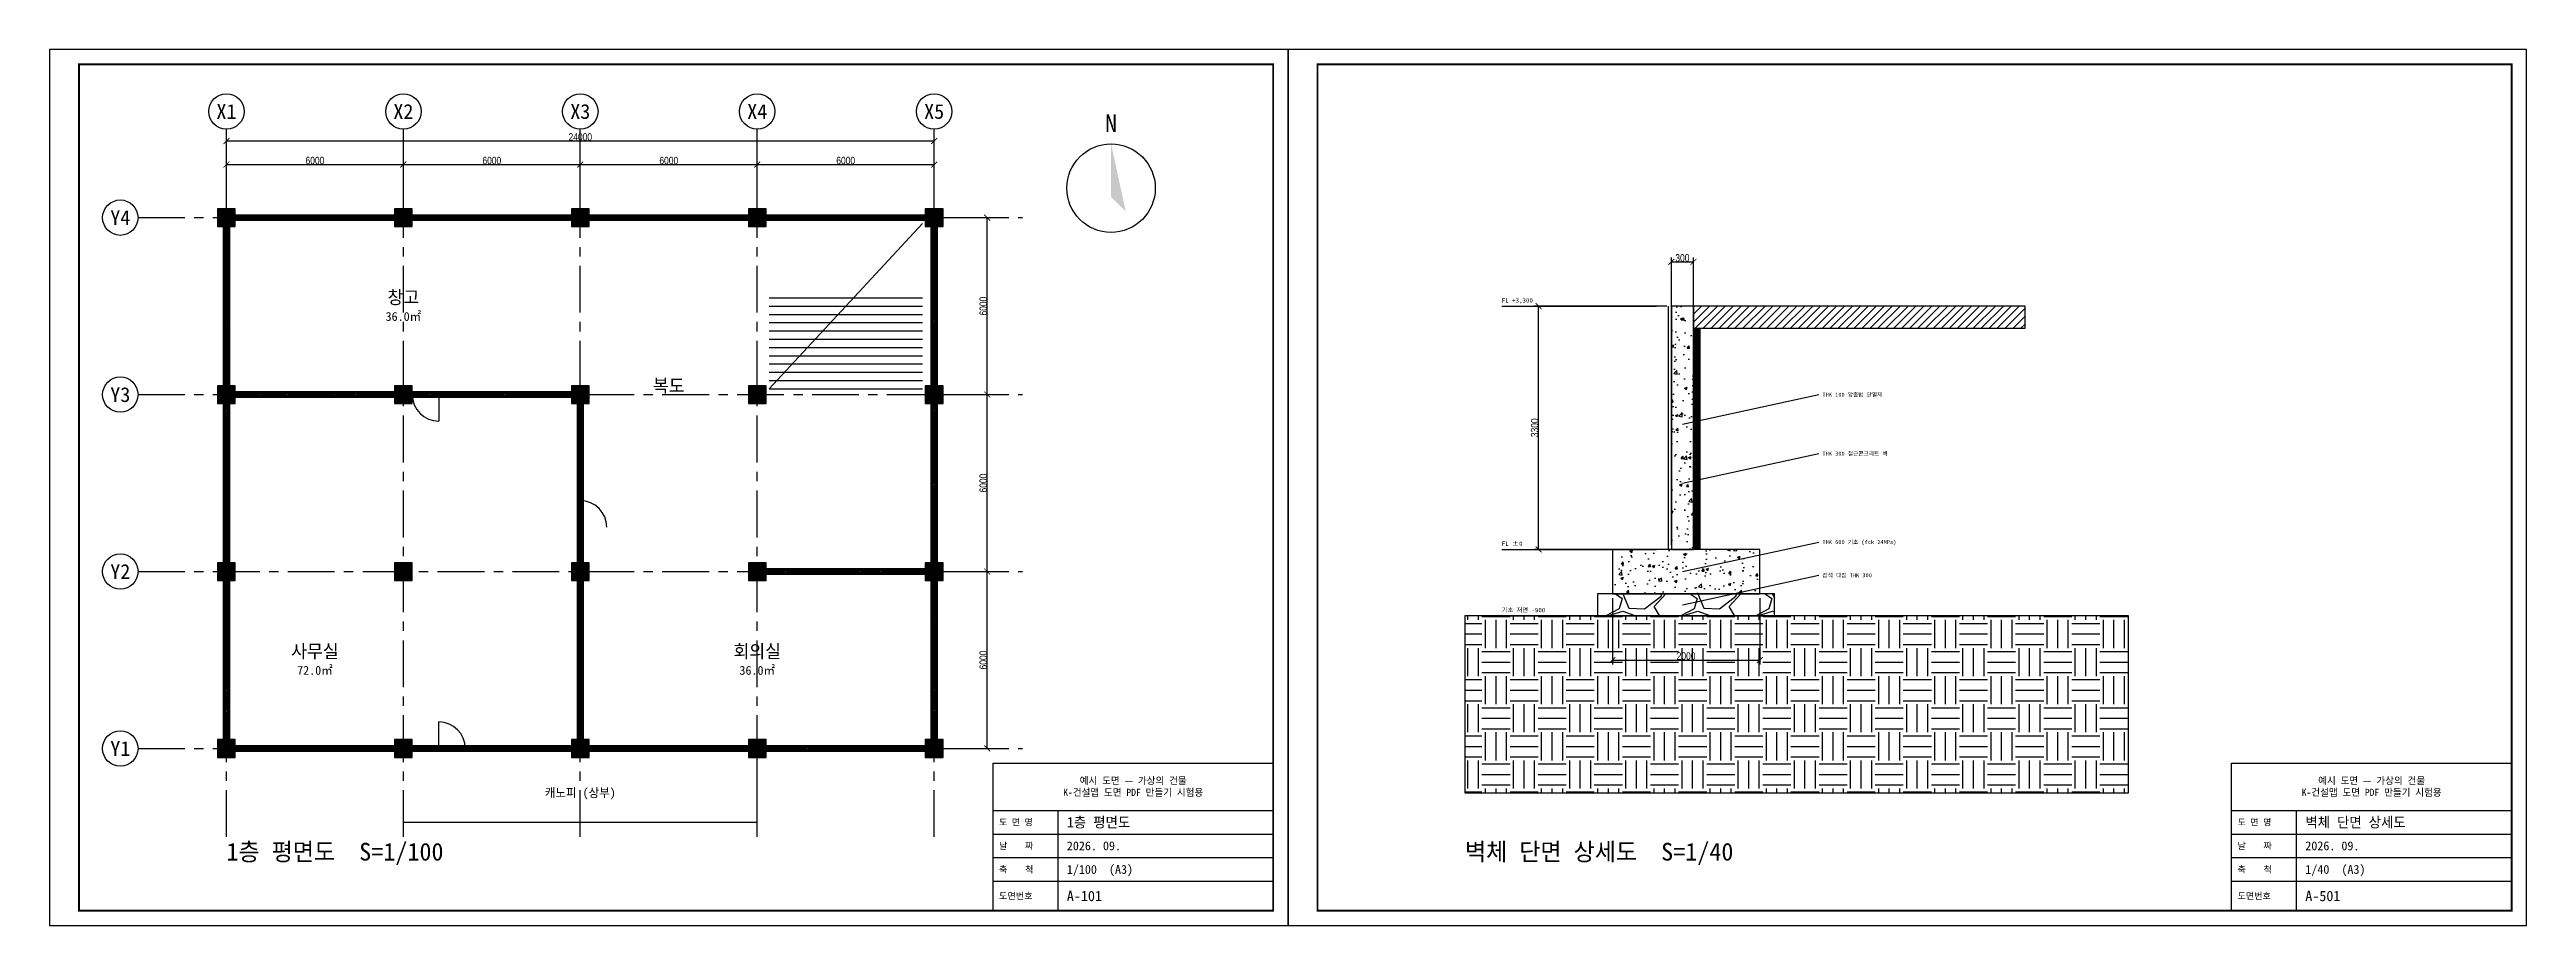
# Model space of a CAD drawing. Header units: millimetres. Extents: x 0 to 84000, y 0 to 29700.
import ezdxf
from ezdxf.enums import TextEntityAlignment as Align

# ---------------------------------------------------------------- set-up
doc = ezdxf.new("R2010")
doc.units = ezdxf.units.MM
doc.header["$LTSCALE"] = 500
doc.linetypes.add('CENTER', pattern=[5.08, 3.175, -0.635, 0.635, -0.635])
for name, color, linetype in [('A-COL', 6, 'Continuous'), ('A-DIM', 1, 'Continuous'), ('A-DOOR', 2, 'Continuous'), ('A-EARTH', 8, 'Continuous'), ('A-FRAME', 7, 'Continuous'), ('A-FURN', 9, 'Continuous'), ('A-GRID', 1, 'CENTER'), ('A-HATCH', 8, 'Continuous'), ('A-HID', 3, 'Continuous'), ('A-TEXT', 7, 'Continuous'), ('A-WALL', 4, 'Continuous'), ('A-WIN', 3, 'Continuous')]:
    doc.layers.add(name, color=color, linetype=linetype)
doc.styles.add('OpenSansCondensed-Light', font='OpenSansCondensed-Light.ttf')
doc.dimstyles.new('D20', dxfattribs={"dimscale": 100, "dimtxt": 2.5, "dimasz": 2, "dimexe": 1.5, "dimexo": 1.5, "dimgap": 0.1, "dimtad": 1, "dimdec": 0, "dimlfac": 0.4, "dimzin": 12, "dimdsep": 46, "dimtxsty": 'OpenSansCondensed-Light', "dimblk": 'ARCHTICK', "dimcen": 2.5, "dimclrd": 1, "dimclre": 1, "dimclrt": 7, "dimazin": 3, "dimtfac": 0.5, "dimtmove": 2, "dimatfit": 3})
doc.dimstyles.new('EZDXF', dxfattribs={"dimscale": 100, "dimtxt": 2.5, "dimasz": 2, "dimexe": 1.5, "dimexo": 1.5, "dimgap": 0.1, "dimtad": 1, "dimdec": 0, "dimzin": 12, "dimdsep": 46, "dimtxsty": 'OpenSansCondensed-Light', "dimblk": 'ARCHTICK', "dimcen": 2.5, "dimclrd": 1, "dimclre": 1, "dimclrt": 7, "dimazin": 3, "dimtfac": 0.5, "dimtmove": 2, "dimatfit": 3})

# ---------------------------------------------------------------- blocks, each defined once
blk = doc.blocks.new('_ARCHTICK')
at = {"color": 0, "linetype": 'BYBLOCK', "const_width": 0.15}
blk.add_lwpolyline([(-0.5, -0.5), (0.5, 0.5)], dxfattribs=at)

msp = doc.modelspace()

# ---------------------------------------------------------------- hatches: boundary and pattern name
h = msp.add_hatch(color=7)
h.dxf.hatch_style = 1
h.paths.add_polyline_path([(36000, 26500), (36500, 24200), (36000, 24700)])
h = msp.add_hatch()
h.set_pattern_fill('AR-CONC', scale=5)
h.paths.add_polyline_path([(55000, 12750), (55750, 12750), (55750, 21000), (55000, 21000)])
h = msp.add_hatch()
h.set_pattern_fill('ANSI31', scale=60)
h.paths.add_polyline_path([(55750, 20250), (67000, 20250), (67000, 21000), (55750, 21000)])
h = msp.add_hatch()
h.set_pattern_fill('AR-CONC', scale=5)
h.paths.add_polyline_path([(53000, 11250), (58000, 11250), (58000, 12750), (53000, 12750)])
h = msp.add_hatch()
h.set_pattern_fill('GRAVEL', scale=100)
h.paths.add_polyline_path([(52500, 10500), (58500, 10500), (58500, 11250), (52500, 11250)])
at = {"layer": 'A-COL'}
h = msp.add_hatch(color=252, dxfattribs=at)
h.dxf.hatch_style = 1
h.paths.add_polyline_path([(5700, 23700), (6300, 23700), (6300, 24300), (5700, 24300)])
h = msp.add_hatch(color=252, dxfattribs=at)
h.dxf.hatch_style = 1
h.paths.add_polyline_path([(11700, 23700), (12300, 23700), (12300, 24300), (11700, 24300)])
h = msp.add_hatch(color=252, dxfattribs=at)
h.dxf.hatch_style = 1
h.paths.add_polyline_path([(17700, 23700), (18300, 23700), (18300, 24300), (17700, 24300)])
h = msp.add_hatch(color=252, dxfattribs=at)
h.dxf.hatch_style = 1
h.paths.add_polyline_path([(23700, 23700), (24300, 23700), (24300, 24300), (23700, 24300)])
h = msp.add_hatch(color=252, dxfattribs=at)
h.dxf.hatch_style = 1
h.paths.add_polyline_path([(29700, 23700), (30300, 23700), (30300, 24300), (29700, 24300)])
h = msp.add_hatch(color=252, dxfattribs=at)
h.dxf.hatch_style = 1
h.paths.add_polyline_path([(5700, 17700), (6300, 17700), (6300, 18300), (5700, 18300)])
h = msp.add_hatch(color=252, dxfattribs=at)
h.dxf.hatch_style = 1
h.paths.add_polyline_path([(11700, 17700), (12300, 17700), (12300, 18300), (11700, 18300)])
h = msp.add_hatch(color=252, dxfattribs=at)
h.dxf.hatch_style = 1
h.paths.add_polyline_path([(17700, 17700), (18300, 17700), (18300, 18300), (17700, 18300)])
h = msp.add_hatch(color=252, dxfattribs=at)
h.dxf.hatch_style = 1
h.paths.add_polyline_path([(23700, 17700), (24300, 17700), (24300, 18300), (23700, 18300)])
h = msp.add_hatch(color=252, dxfattribs=at)
h.dxf.hatch_style = 1
h.paths.add_polyline_path([(29700, 17700), (30300, 17700), (30300, 18300), (29700, 18300)])
h = msp.add_hatch(color=252, dxfattribs=at)
h.dxf.hatch_style = 1
h.paths.add_polyline_path([(5700, 11700), (6300, 11700), (6300, 12300), (5700, 12300)])
h = msp.add_hatch(color=252, dxfattribs=at)
h.dxf.hatch_style = 1
h.paths.add_polyline_path([(11700, 11700), (12300, 11700), (12300, 12300), (11700, 12300)])
h = msp.add_hatch(color=252, dxfattribs=at)
h.dxf.hatch_style = 1
h.paths.add_polyline_path([(17700, 11700), (18300, 11700), (18300, 12300), (17700, 12300)])
h = msp.add_hatch(color=252, dxfattribs=at)
h.dxf.hatch_style = 1
h.paths.add_polyline_path([(23700, 11700), (24300, 11700), (24300, 12300), (23700, 12300)])
h = msp.add_hatch(color=252, dxfattribs=at)
h.dxf.hatch_style = 1
h.paths.add_polyline_path([(29700, 11700), (30300, 11700), (30300, 12300), (29700, 12300)])
h = msp.add_hatch(color=252, dxfattribs=at)
h.dxf.hatch_style = 1
h.paths.add_polyline_path([(5700, 5700), (6300, 5700), (6300, 6300), (5700, 6300)])
h = msp.add_hatch(color=252, dxfattribs=at)
h.dxf.hatch_style = 1
h.paths.add_polyline_path([(11700, 5700), (12300, 5700), (12300, 6300), (11700, 6300)])
h = msp.add_hatch(color=252, dxfattribs=at)
h.dxf.hatch_style = 1
h.paths.add_polyline_path([(17700, 5700), (18300, 5700), (18300, 6300), (17700, 6300)])
h = msp.add_hatch(color=252, dxfattribs=at)
h.dxf.hatch_style = 1
h.paths.add_polyline_path([(23700, 5700), (24300, 5700), (24300, 6300), (23700, 6300)])
h = msp.add_hatch(color=252, dxfattribs=at)
h.dxf.hatch_style = 1
h.paths.add_polyline_path([(29700, 5700), (30300, 5700), (30300, 6300), (29700, 6300)])
at = {"layer": 'A-EARTH'}
h = msp.add_hatch(dxfattribs=at)
h.set_pattern_fill('EARTH', scale=150)
h.paths.add_polyline_path([(48000, 4500), (70500, 4500), (70500, 10500), (48000, 10500)])
at = {"layer": 'A-HATCH'}
h = msp.add_hatch(dxfattribs=at)
h.set_pattern_fill('ANSI31', scale=12)
h.paths.add_polyline_path([(6100, 24000), (6100, 6000), (5900, 6000), (5900, 24000)])
h = msp.add_hatch(dxfattribs=at)
h.set_pattern_fill('ANSI31', scale=12)
h.paths.add_polyline_path([(30000, 23900), (6000, 23900), (6000, 24100), (30000, 24100)])
h = msp.add_hatch(dxfattribs=at)
h.set_pattern_fill('ANSI31', scale=12)
h.paths.add_polyline_path([(29900, 6000), (29900, 24000), (30100, 24000), (30100, 6000)])
h = msp.add_hatch(dxfattribs=at)
h.set_pattern_fill('ANSI31', scale=12)
h.paths.add_polyline_path([(6000, 18100), (18000, 18100), (18000, 17900), (6000, 17900)])
h = msp.add_hatch(dxfattribs=at)
h.set_pattern_fill('ANSI31', scale=12)
h.paths.add_polyline_path([(17900, 6000), (17900, 18000), (18100, 18000), (18100, 6000)])
h = msp.add_hatch(dxfattribs=at)
h.set_pattern_fill('ANSI31', scale=12)
h.paths.add_polyline_path([(24000, 12100), (30000, 12100), (30000, 11900), (24000, 11900)])
h = msp.add_hatch(dxfattribs=at)
h.set_pattern_fill('ANSI31', scale=12)
h.paths.add_polyline_path([(6000, 6100), (30000, 6100), (30000, 5900), (6000, 5900)])

# ---------------------------------------------------------------- linework, layer by layer
at = {"layer": 'A-COL'}
for points in [[(5700, 23700), (6300, 23700), (6300, 24300), (5700, 24300)], [(11700, 23700), (12300, 23700), (12300, 24300), (11700, 24300)], [(17700, 23700), (18300, 23700), (18300, 24300), (17700, 24300)], [(23700, 23700), (24300, 23700), (24300, 24300), (23700, 24300)], [(29700, 23700), (30300, 23700), (30300, 24300), (29700, 24300)], [(5700, 17700), (6300, 17700), (6300, 18300), (5700, 18300)], [(11700, 17700), (12300, 17700), (12300, 18300), (11700, 18300)], [(17700, 17700), (18300, 17700), (18300, 18300), (17700, 18300)], [(23700, 17700), (24300, 17700), (24300, 18300), (23700, 18300)], [(29700, 17700), (30300, 17700), (30300, 18300), (29700, 18300)], [(5700, 11700), (6300, 11700), (6300, 12300), (5700, 12300)], [(11700, 11700), (12300, 11700), (12300, 12300), (11700, 12300)], [(17700, 11700), (18300, 11700), (18300, 12300), (17700, 12300)], [(23700, 11700), (24300, 11700), (24300, 12300), (23700, 12300)], [(29700, 11700), (30300, 11700), (30300, 12300), (29700, 12300)], [(5700, 5700), (6300, 5700), (6300, 6300), (5700, 6300)], [(11700, 5700), (12300, 5700), (12300, 6300), (11700, 6300)], [(17700, 5700), (18300, 5700), (18300, 6300), (17700, 6300)], [(23700, 5700), (24300, 5700), (24300, 6300), (23700, 6300)], [(29700, 5700), (30300, 5700), (30300, 6300), (29700, 6300)]]:
    msp.add_lwpolyline(points, close=True, dxfattribs=at)
at = {"layer": 'A-DIM', "color": 1}
for p, q in [((49250, 21000), (54500, 21000)), ((55375, 17000), (60000, 18000)), ((55375, 15000), (60000, 16000)), ((49250, 12750), (54500, 12750)), ((55375, 12000), (60000, 13000)), ((55375, 10875), (60000, 11875)), ((49250, 10500), (54500, 10500))]:
    msp.add_line(p, q, dxfattribs=at)
at = {"layer": 'A-DOOR'}
for p, q in [((13200, 18000), (13200, 17100)), ((18000, 13500), (18000, 14400)), ((13200, 6000), (13200, 6900))]:
    msp.add_line(p, q, dxfattribs=at)
for centre, start, end in [((13200, 18000), 180, 270), ((18000, 13500), 0, 90), ((13200, 6000), 0, 90)]:
    msp.add_arc(centre, 900, start, end, dxfattribs=at)
at = {"layer": 'A-EARTH'}
for points in [[(52500, 10500), (58500, 10500), (58500, 11250), (52500, 11250)], [(48000, 4500), (70500, 4500), (70500, 10500), (48000, 10500)]]:
    msp.add_lwpolyline(points, close=True, dxfattribs=at)
at = {"layer": 'A-FRAME', "color": 3}
for p, q in [((32000, 5500), (41500, 5500)), ((32000, 500), (32000, 5500)), ((74000, 5500), (83500, 5500)), ((74000, 500), (74000, 5500)), ((32000, 3900), (41500, 3900)), ((34200, 500), (34200, 3900)), ((74000, 3900), (83500, 3900)), ((76200, 500), (76200, 3900)), ((32000, 3100), (41500, 3100)), ((74000, 3100), (83500, 3100)), ((32000, 2300), (41500, 2300)), ((74000, 2300), (83500, 2300)), ((32000, 1500), (41500, 1500)), ((74000, 1500), (83500, 1500))]:
    msp.add_line(p, q, dxfattribs=at)
at = {"layer": 'A-FRAME', "color": 7}
for points in [[(0, 0), (42000, 0), (42000, 29700), (0, 29700)], [(42000, 0), (84000, 0), (84000, 29700), (42000, 29700)]]:
    msp.add_lwpolyline(points, close=True, dxfattribs=at)
at = {"layer": 'A-FRAME', "color": 6, "const_width": 60}
for points in [[(1000, 500), (41500, 500), (41500, 29200), (1000, 29200)], [(43000, 500), (83500, 500), (83500, 29200), (43000, 29200)]]:
    msp.add_lwpolyline(points, close=True, dxfattribs=at)
at = {"layer": 'A-FURN', "color": 5}
for p, q in [((24400, 18200), (29600, 23800)), ((24400, 21280), (29600, 21280)), ((24400, 21000), (29600, 21000)), ((24400, 20720), (29600, 20720)), ((24400, 20440), (29600, 20440)), ((24400, 20160), (29600, 20160)), ((24400, 19880), (29600, 19880)), ((24400, 19600), (29600, 19600)), ((24400, 19320), (29600, 19320)), ((24400, 19040), (29600, 19040)), ((24400, 18760), (29600, 18760)), ((24400, 18480), (29600, 18480)), ((24400, 18200), (29600, 18200))]:
    msp.add_line(p, q, dxfattribs=at)
at = {"layer": 'A-GRID'}
for p, q in [((6000, 3000), (6000, 27000)), ((12000, 3000), (12000, 27000)), ((18000, 3000), (18000, 27000)), ((24000, 3000), (24000, 27000)), ((30000, 3000), (30000, 27000)), ((3000, 24000), (33000, 24000)), ((3000, 18000), (33000, 18000)), ((3000, 12000), (33000, 12000)), ((3000, 6000), (33000, 6000))]:
    msp.add_line(p, q, dxfattribs=at)
at = {"layer": 'A-GRID', "color": 7, "linetype": 'Continuous'}
for centre in [(6000, 27600), (12000, 27600), (18000, 27600), (24000, 27600), (30000, 27600), (2400, 24000), (2400, 18000), (2400, 12000), (2400, 6000)]:
    msp.add_circle(centre, 600, dxfattribs=at)
at = {"layer": 'A-HID'}
msp.add_line((54900, 12750), (54900, 21000), dxfattribs=at)
msp.add_lwpolyline([(12000, 3500), (24000, 3500), (24000, 6000), (12000, 6000)], dxfattribs=at)
at = {"layer": 'A-TEXT', "color": 7}
msp.add_circle((36000, 25000), 1500, dxfattribs=at)
at = {"layer": 'A-WALL'}
for points in [[(6100, 24000), (6100, 6000), (5900, 6000), (5900, 24000)], [(30000, 23900), (6000, 23900), (6000, 24100), (30000, 24100)], [(29900, 6000), (29900, 24000), (30100, 24000), (30100, 6000)], [(55000, 12750), (55750, 12750), (55750, 21000), (55000, 21000)], [(55750, 20250), (67000, 20250), (67000, 21000), (55750, 21000)], [(6000, 18100), (18000, 18100), (18000, 17900), (6000, 17900)], [(17900, 6000), (17900, 18000), (18100, 18000), (18100, 6000)], [(53000, 11250), (58000, 11250), (58000, 12750), (53000, 12750)], [(24000, 12100), (30000, 12100), (30000, 11900), (24000, 11900)], [(6000, 6100), (30000, 6100), (30000, 5900), (6000, 5900)]]:
    msp.add_lwpolyline(points, close=True, dxfattribs=at)
at = {"layer": 'A-WALL', "color": 2, "const_width": 250}
msp.add_lwpolyline([(55875, 12750), (55875, 20250)], dxfattribs=at)
at = {"layer": 'A-WIN'}
for p, q in [((7500, 24060), (9900, 24060)), ((7500, 24000), (9900, 24000)), ((7500, 23940), (9900, 23940)), ((25500, 24060), (27900, 24060)), ((25500, 24000), (27900, 24000)), ((25500, 23940), (27900, 23940))]:
    msp.add_line(p, q, dxfattribs=at)

# ---------------------------------------------------------------- texts
at = {"layer": 'A-TEXT'}
for s, height, p in [('X1', 500, (6000, 27600)), ('X2', 500, (12000, 27600)), ('X3', 500, (18000, 27600)), ('X4', 500, (24000, 27600)), ('X5', 500, (30000, 27600)), ('N', 600, (36000, 27200)), ('Y4', 500, (2400, 24000)), ('Y3', 500, (2400, 18000)), ('Y2', 500, (2400, 12000)), ('Y1', 500, (2400, 6000))]:
    msp.add_text(s, height=height, dxfattribs=at).set_placement(p, align=Align.MIDDLE_CENTER)
at = {"layer": 'A-TEXT', "color": 7}
for s, p in [('창고', (12000, 21300)), ('복도', (21000, 18300)), ('사무실', (9000, 9300)), ('회의실', (24000, 9300))]:
    msp.add_text(s, height=450, dxfattribs=at).set_placement(p, align=Align.MIDDLE_CENTER)
for s, p in [('FL +3,300', (49250, 21075)), ('FL ±0', (49250, 12825)), ('기초 저면 -900', (49250, 10575))]:
    msp.add_text(s, height=150, dxfattribs=at).set_placement(p, align=Align.BOTTOM_LEFT)
at = {"layer": 'A-TEXT', "color": 2}
for s, p in [('36.0㎡', (12000, 20650)), ('72.0㎡', (9000, 8650)), ('36.0㎡', (24000, 8650))]:
    msp.add_text(s, height=300, dxfattribs=at).set_placement(p, align=Align.MIDDLE_CENTER)
at = {"layer": 'A-TEXT', "color": 7}
for s, height, p in [('THK 100 압출법 단열재', 137.5, (60125, 18000)), ('THK 300 철근콘크리트 벽', 137.5, (60125, 16000)), ('THK 600 기초 (fck 24MPa)', 137.5, (60125, 13000)), ('잡석 다짐 THK 300', 137.5, (60125, 11875)), ('1층 평면도', 350, (34500, 3500)), ('벽체 단면 상세도', 350, (76500, 3500)), ('1층 평면도  S=1/100', 600, (6000, 2500)), ('2026. 09.', 300, (34500, 2700)), ('벽체 단면 상세도  S=1/40', 600, (48000, 2500)), ('2026. 09.', 300, (76500, 2700)), ('1/100  (A3)', 300, (34500, 1900)), ('1/40  (A3)', 300, (76500, 1900)), ('A-101', 350, (34500, 1000)), ('A-501', 350, (76500, 1000))]:
    msp.add_text(s, height=height, dxfattribs=at).set_placement(p, align=Align.MIDDLE_LEFT)
at = {"layer": 'A-TEXT', "color": 3}
msp.add_text('캐노피 (상부)', height=300, dxfattribs=at).set_placement((18000, 4500), align=Align.MIDDLE_CENTER)
for s, p in [('도 면 명', (32200, 3500)), ('도 면 명', (74200, 3500)), ('날    짜', (32200, 2700)), ('날    짜', (74200, 2700)), ('축    척', (32200, 1900)), ('축    척', (74200, 1900)), ('도면번호', (32200, 1000)), ('도면번호', (74200, 1000))]:
    msp.add_text(s, height=220, dxfattribs=at).set_placement(p, align=Align.MIDDLE_LEFT)
at = {"layer": 'A-TEXT', "color": 2, "char_height": 240, "width": 9000, "attachment_point": 5}
for insert in [(36750, 4700), (78750, 4700)]:
    msp.add_mtext('예시 도면 — 가상의 건물\\PK-건설맵 도면 PDF 만들기 시험용', dxfattribs=dict(at, insert=insert))

# ---------------------------------------------------------------- dimensions: what is measured, and where the dimension line sits
at = {"layer": 'A-DIM'}
for base, p1, p2, dimstyle in [((6000, 26600), (6000, 24000), (30000, 24000), 'EZDXF'), ((6000, 25800), (6000, 24000), (12000, 24000), 'EZDXF'), ((12000, 25800), (12000, 24000), (18000, 24000), 'EZDXF'), ((18000, 25800), (18000, 24000), (24000, 24000), 'EZDXF'), ((24000, 25800), (24000, 24000), (30000, 24000), 'EZDXF'), ((55000, 22500), (55000, 12750), (55750, 12750), 'D20'), ((53000, 9000), (53000, 11250), (58000, 11250), 'D20')]:
    msp.add_linear_dim(base=base, p1=p1, p2=p2, dimstyle=dimstyle, dxfattribs=at).render()
for base, p1, p2, dimstyle in [((31800, 18000), (30000, 18000), (30000, 24000), 'EZDXF'), ((50500, 12750), (55000, 12750), (55000, 21000), 'D20'), ((31800, 12000), (30000, 12000), (30000, 18000), 'EZDXF'), ((31800, 6000), (30000, 6000), (30000, 12000), 'EZDXF')]:
    msp.add_linear_dim(base=base, p1=p1, p2=p2, angle=90, dimstyle=dimstyle, dxfattribs=at).render()

doc.saveas('drawing.dxf')
